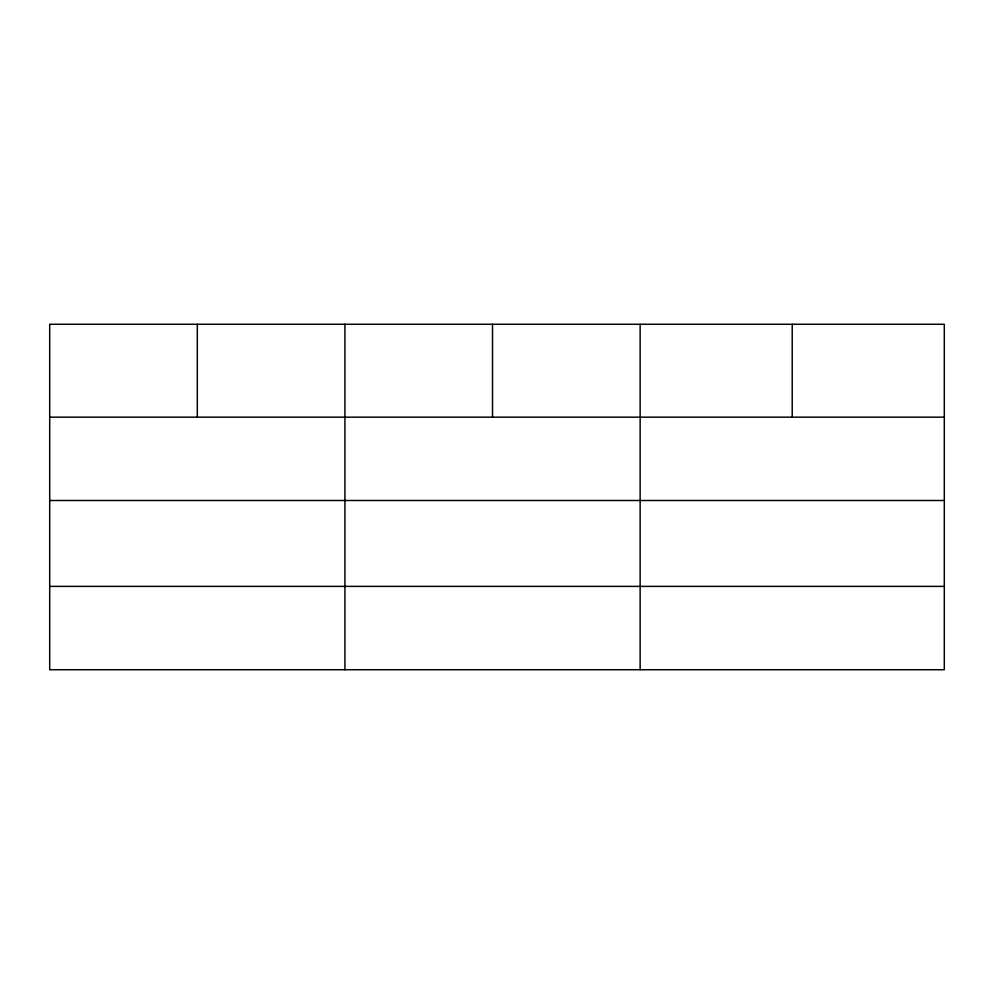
<?xml version="1.0" encoding="UTF-8"?>
<svg xmlns="http://www.w3.org/2000/svg" width="994" height="994" viewBox="0 0 994 994"><rect width="100%" height="100%" fill="white"/><g stroke="black" fill="none" stroke-linecap="round" stroke-linejoin="round"><path stroke-width="1.49" d="M944.3 500.504L944.3 324.268L49.7 324.268L49.7 669.732L944.3 669.732L944.3 500.504L49.7 500.504M49.7 417.169L944.3 417.169M49.7 586.385L944.3 586.385M792.218 324.268L792.218 417.169M640.136 324.268L640.136 669.732M492.527 324.268L492.527 417.169M344.918 324.268L344.918 669.732M197.309 324.268L197.309 417.169"/></g></svg>
